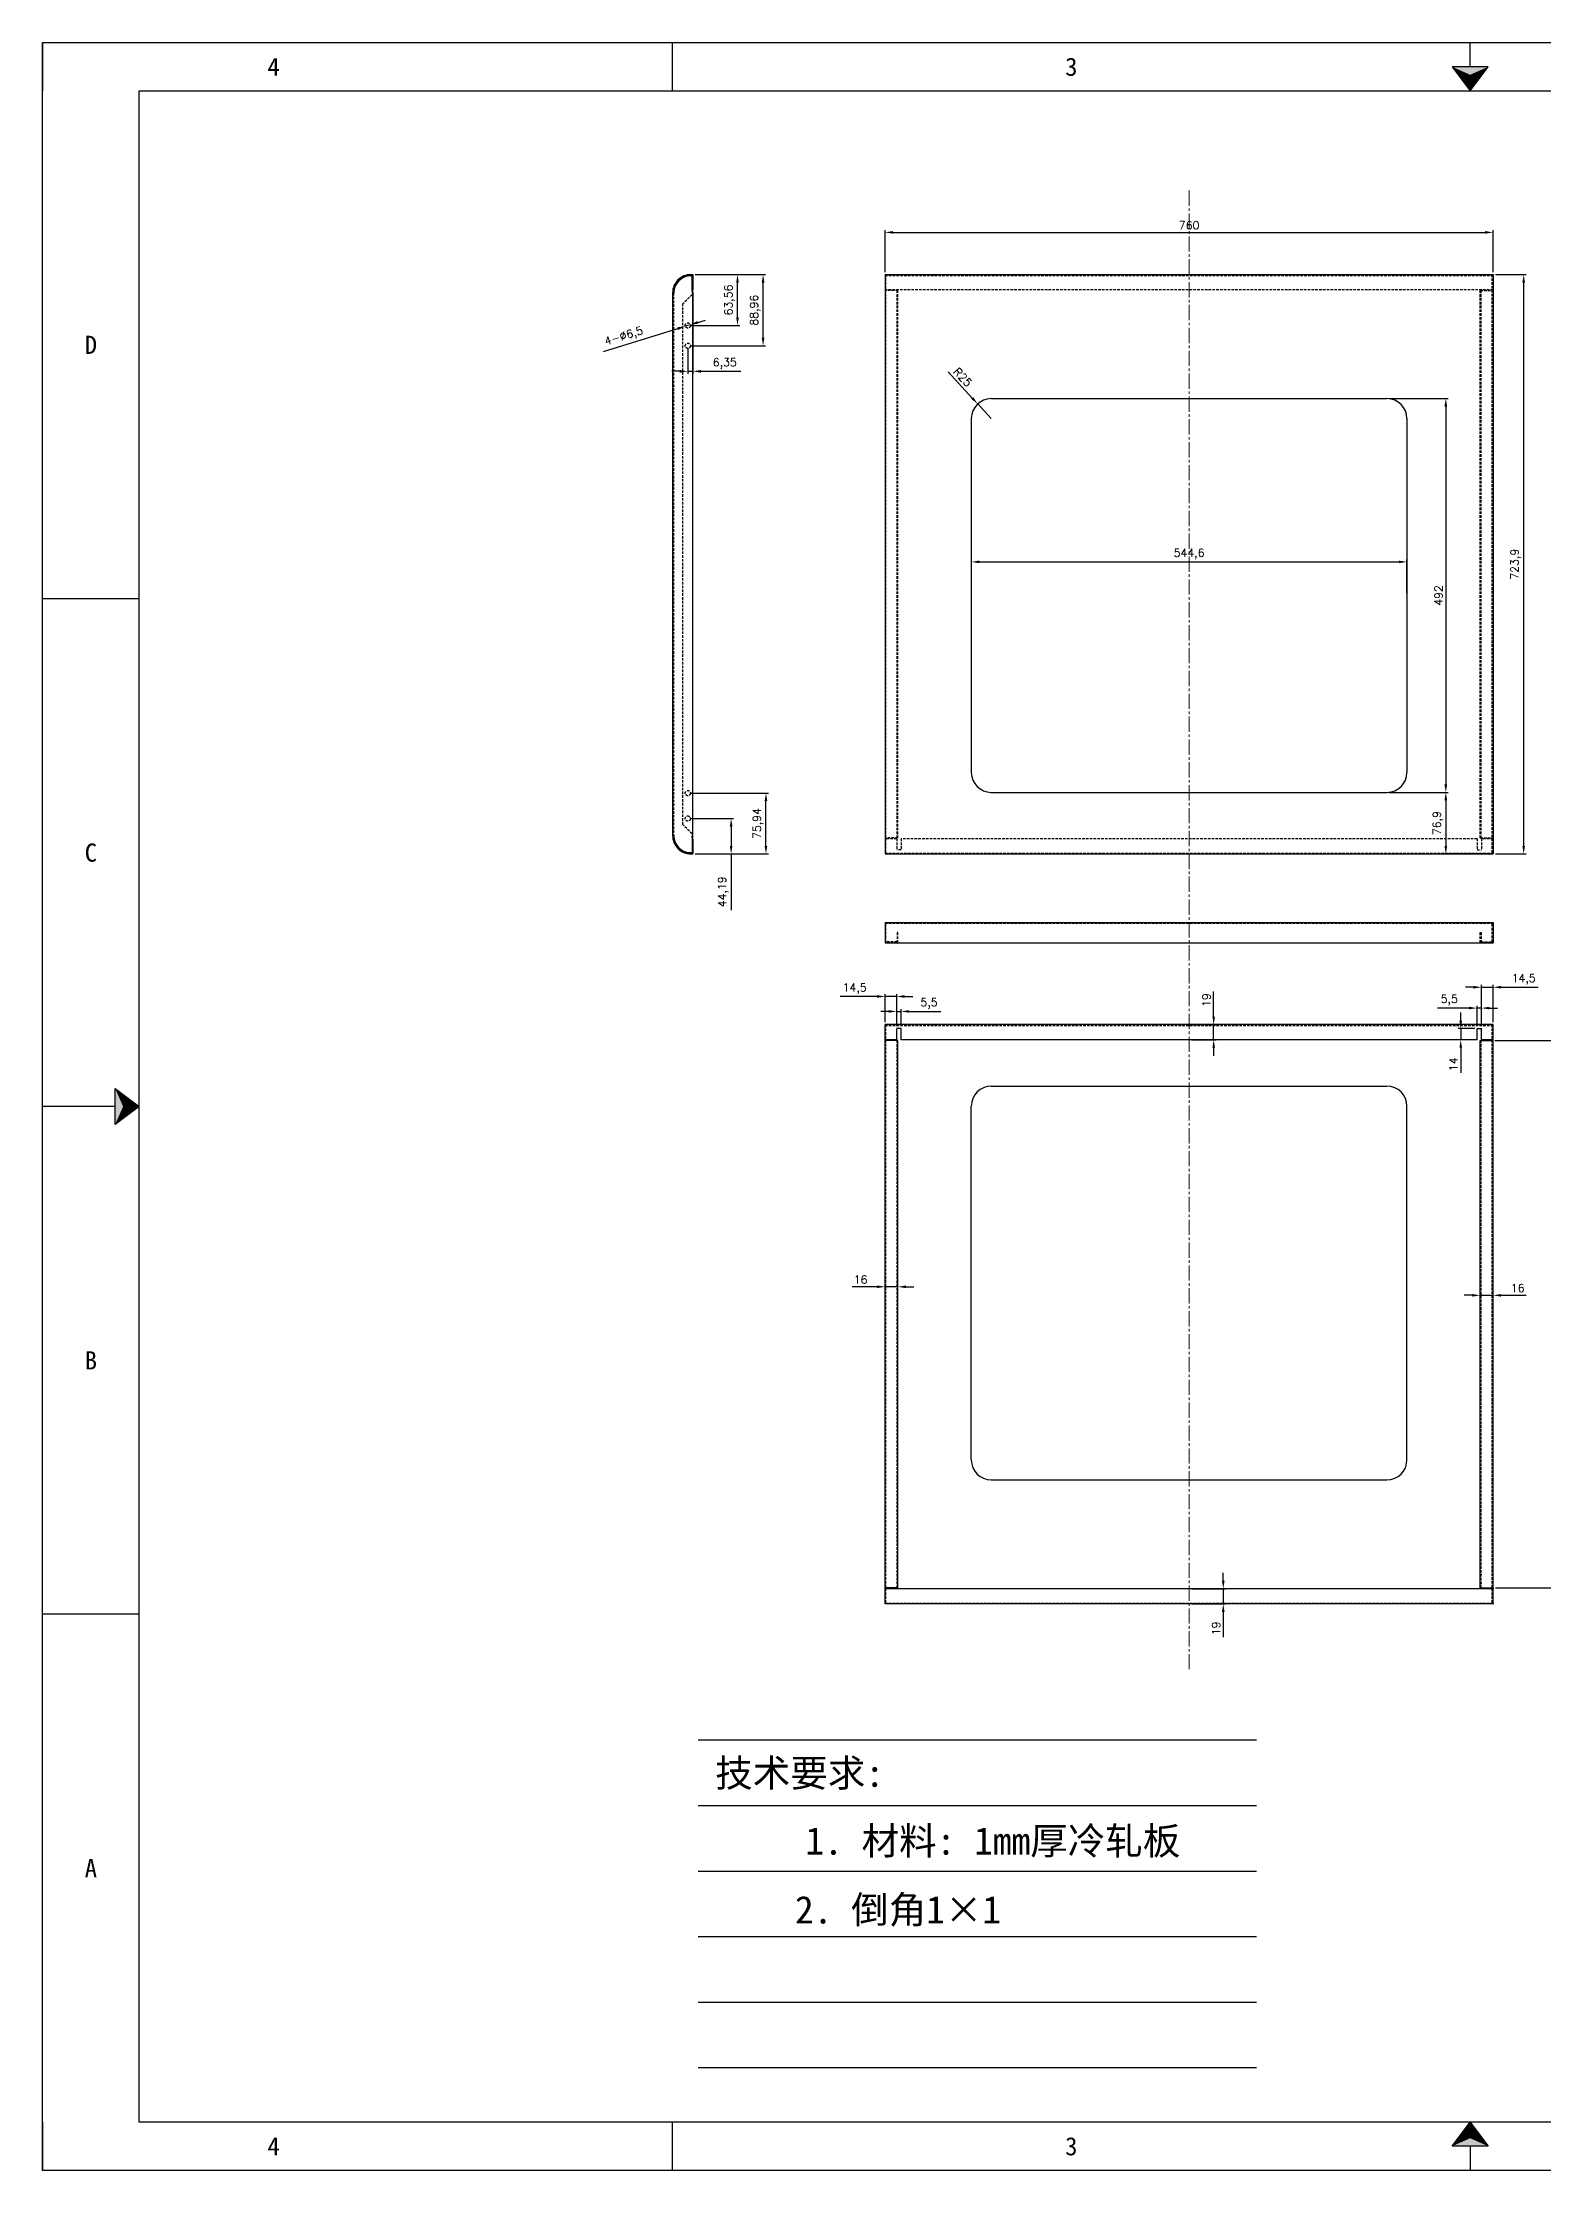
# Model space of a CAD drawing. Header units: millimetres. Extents: x 25928 to 50356, y -44172 to 20163.
# Drawn here: x 31999 to 33876, y -8789 to -6130 of the extents above; entities that cross this region are included whole.
import ezdxf
from ezdxf.enums import TextEntityAlignment as Align

# ---------------------------------------------------------------- set-up
doc = ezdxf.new("R2010")
doc.units = ezdxf.units.MM
for name, pattern in [('CENTER2', [28.575, 19.05, -3.175, 3.175, -3.175]), ('DOT', [0.25, 0, -0.25]), ('HIDDEN2', [4.7625, 3.175, -1.5875])]:
    doc.linetypes.add(name, pattern=pattern)
doc.layers.add('cen', color=1, linetype='CENTER2', lineweight=9)
doc.layers.add('dim', color=2, linetype='Continuous', lineweight=9)
doc.layers.add('hidden', color=3, linetype='HIDDEN2')
doc.layers.add('print', color=30, linetype='Continuous')
doc.styles.add('Dartop', font='')
doc.styles.add('HZ', font='')
doc.styles.get("Standard").update_dxf_attribs({"font": 'txt', "bigfont": 'gbcbig.shx'})
doc.styles.get('Dartop').set_extended_font_data('FangSong_GB2312')
doc.styles.get('HZ').set_extended_font_data('SimSun')
doc.dimstyles.new('2-small', dxfattribs={"dimtxt": 10, "dimasz": 10, "dimexe": 3, "dimexo": 3, "dimgap": 4, "dimtad": 1, "dimtxsty": 'Standard', "dimcen": 5, "dimadec": 0, "dimazin": 0, "dimtfac": 1, "dimtmove": 0, "dimatfit": 3, "dimfxl": 0, "dimarcsym": 0})

# ---------------------------------------------------------------- blocks, each defined once
blk = doc.blocks.new('*U401')
at = {"color": 254, "linetype": 'Continuous', "extrusion": (0, 0, -1)}
for points in [[(-17, 0.333), (-16.812, 0.25), (-17, 0.5)], [(-17, 0.333), (-17, 0.5), (-17.188, 0.25)], [(-17, 0.333), (-17.188, 0.25), (-16.812, 0.25)]]:
    blk.add_solid(points, dxfattribs=at)
blk = doc.blocks.new('*U402')
at = {"color": 254, "linetype": 'Continuous'}
for points in [[(17, 21.667), (17.188, 21.75), (16.812, 21.75)], [(17, 21.667), (16.812, 21.75), (17, 21.5)], [(17, 21.667), (17, 21.5), (17.188, 21.75)]]:
    blk.add_solid(points, dxfattribs=at)
blk = doc.blocks.new('*U399')
at = {"color": 254, "linetype": 'Continuous', "extrusion": (0, 0, -1)}
for points in [[(-0.833, 11), (-0.75, 10.812), (-0.75, 11.188)], [(-0.833, 11), (-0.75, 11.188), (-1, 11)], [(-0.833, 11), (-1, 11), (-0.75, 10.812)]]:
    blk.add_solid(points, dxfattribs=at)
blk = doc.blocks.new('*D436')
at = {"layer": 'Defpoints', "color": 0}
for p in [(33812.6, -6366.8), (33052.6, -6419.5, 72.7), (33812.6, -6419.5, 68.2)]:
    blk.add_point(p, dxfattribs=at)
at = {"layer": 'dim', "color": 0, "lineweight": -2}
for p, q in [((33052.6, -6416.5), (33052.6, -6363.8)), ((33062.6, -6366.8), (33802.6, -6366.8)), ((33812.6, -6416.5), (33812.6, -6363.8))]:
    blk.add_line(p, q, dxfattribs=at)
at = {"layer": 'dim', "color": 0}
for points in [[(33062.6, -6365.1), (33062.6, -6368.4), (33052.6, -6366.8)], [(33802.6, -6365.1), (33802.6, -6368.4), (33812.6, -6366.8)]]:
    blk.add_solid(points, dxfattribs=at)
at = {"layer": 'dim', "color": 0, "insert": (33432.6, -6357.8), "char_height": 10, "attachment_point": 5}
blk.add_mtext('760', dxfattribs=at)
blk = doc.blocks.new('*D437')
at = {"layer": 'Defpoints', "color": 0}
for p in [(33812.6, -6419.5, 68.2), (33812.6, -7143.4, 13.9), (33850.8, -7143.4)]:
    blk.add_point(p, dxfattribs=at)
at = {"layer": 'dim', "color": 0, "lineweight": -2}
for p, q in [((33815.6, -6419.5), (33853.8, -6419.5)), ((33850.8, -6429.5), (33850.8, -7133.4)), ((33815.6, -7143.4), (33853.8, -7143.4))]:
    blk.add_line(p, q, dxfattribs=at)
at = {"layer": 'dim', "color": 0}
for points in [[(33849.2, -6429.5), (33852.5, -6429.5), (33850.8, -6419.5)], [(33849.2, -7133.4), (33852.5, -7133.4), (33850.8, -7143.4)]]:
    blk.add_solid(points, dxfattribs=at)
at = {"layer": 'dim', "color": 0, "insert": (33841, -6781.5), "char_height": 10, "attachment_point": 5, "rotation": 90}
blk.add_mtext('723,9', dxfattribs=at)
blk = doc.blocks.new('*D440')
at = {"layer": 'Defpoints', "color": 0}
for p in [(32812.4, -6419.5, 78.2), (32868.1, -6419.5), (32806, -6483.1, 78.2)]:
    blk.add_point(p, dxfattribs=at)
at = {"layer": 'dim', "color": 0, "lineweight": -2}
for p, q in [((32815.4, -6419.5), (32871.1, -6419.5)), ((32868.1, -6473.1), (32868.1, -6429.5)), ((32809, -6483.1), (32871.1, -6483.1))]:
    blk.add_line(p, q, dxfattribs=at)
at = {"layer": 'dim', "color": 0}
for points in [[(32866.5, -6429.5), (32869.8, -6429.5), (32868.1, -6419.5)], [(32866.5, -6473.1), (32869.8, -6473.1), (32868.1, -6483.1)]]:
    blk.add_solid(points, dxfattribs=at)
at = {"layer": 'dim', "color": 0, "insert": (32858.3, -6451.3), "char_height": 10, "attachment_point": 5, "rotation": 90}
blk.add_mtext('63,56', dxfattribs=at)
blk = doc.blocks.new('*D441')
at = {"layer": 'Defpoints', "color": 0}
for p in [(32812.4, -6419.5, 78.2), (32900.1, -6419.5), (32806, -6508.5, 78.2)]:
    blk.add_point(p, dxfattribs=at)
at = {"layer": 'dim', "color": 0, "lineweight": -2}
for p, q in [((32815.4, -6419.5), (32903.1, -6419.5)), ((32900.1, -6498.5), (32900.1, -6429.5)), ((32809, -6508.5), (32903.1, -6508.5))]:
    blk.add_line(p, q, dxfattribs=at)
at = {"layer": 'dim', "color": 0}
for points in [[(32898.4, -6429.5), (32901.8, -6429.5), (32900.1, -6419.5)], [(32898.4, -6498.5), (32901.8, -6498.5), (32900.1, -6508.5)]]:
    blk.add_solid(points, dxfattribs=at)
at = {"layer": 'dim', "color": 0, "insert": (32890.3, -6464), "char_height": 10, "attachment_point": 5, "rotation": 90}
blk.add_mtext('88,96', dxfattribs=at)
blk = doc.blocks.new('*D442')
at = {"layer": 'Defpoints', "color": 0}
for p in [(32806, -7099.2, 78.2), (32860.2, -7099.2), (32812.4, -7143.4, 78.2)]:
    blk.add_point(p, dxfattribs=at)
at = {"layer": 'dim', "color": 0, "lineweight": -2}
for p, q in [((32809, -7099.2), (32863.2, -7099.2)), ((32860.2, -7109.2), (32860.2, -7133.4)), ((32815.4, -7143.4), (32863.2, -7143.4)), ((32860.2, -7143.4), (32860.2, -7213.9))]:
    blk.add_line(p, q, dxfattribs=at)
at = {"layer": 'dim', "color": 0}
for points in [[(32858.5, -7109.2), (32861.8, -7109.2), (32860.2, -7099.2)], [(32858.5, -7133.4), (32861.8, -7133.4), (32860.2, -7143.4)]]:
    blk.add_solid(points, dxfattribs=at)
at = {"layer": 'dim', "color": 0, "insert": (32850.3, -7190.8), "char_height": 10, "attachment_point": 5, "rotation": 90}
blk.add_mtext('44,19', dxfattribs=at)
blk = doc.blocks.new('*D443')
at = {"layer": 'Defpoints', "color": 0}
for p in [(32806, -7067.5, 78.2), (32903.7, -7067.5), (32812.4, -7143.4, 78.2)]:
    blk.add_point(p, dxfattribs=at)
at = {"layer": 'dim', "color": 0, "lineweight": -2}
for p, q in [((32809, -7067.5), (32906.7, -7067.5)), ((32903.7, -7133.4), (32903.7, -7077.5)), ((32815.4, -7143.4), (32906.7, -7143.4))]:
    blk.add_line(p, q, dxfattribs=at)
at = {"layer": 'dim', "color": 0}
for points in [[(32902, -7077.5), (32905.4, -7077.5), (32903.7, -7067.5)], [(32902, -7133.4), (32905.4, -7133.4), (32903.7, -7143.4)]]:
    blk.add_solid(points, dxfattribs=at)
at = {"layer": 'dim', "color": 0, "insert": (32893.9, -7105.5), "char_height": 10, "attachment_point": 5, "rotation": 90}
blk.add_mtext('75,94', dxfattribs=at)
blk = doc.blocks.new('*D444')
at = {"layer": 'Defpoints', "color": 0}
for p in [(32802.9, -6484.1, 78.2), (32809.2, -6482.1, 78.2)]:
    blk.add_point(p, dxfattribs=at)
at = {"layer": 'dim', "color": 0, "lineweight": -2}
for p, q in [((32700.7, -6515.5), (32793.4, -6487)), ((32809.2, -6482.1), (32802.9, -6484.1)), ((32818.7, -6479.2), (32828.3, -6476.3))]:
    blk.add_line(p, q, dxfattribs=at)
at = {"layer": 'dim', "color": 0}
for points in [[(32792.9, -6485.4), (32793.9, -6488.6), (32802.9, -6484.1)], [(32818.2, -6477.6), (32819.2, -6480.8), (32809.2, -6482.1)]]:
    blk.add_solid(points, dxfattribs=at)
at = {"layer": 'dim', "color": 0, "insert": (32726.3, -6497.3), "char_height": 10, "attachment_point": 5, "rotation": 17.0711}
blk.add_mtext('4-∅6,5', dxfattribs=at)
blk = doc.blocks.new('*D445')
at = {"layer": 'Defpoints', "color": 0}
for p in [(32812.4, -6438.5, 78.2), (32806, -6508.5, 78.2), (32812.4, -6540.4)]:
    blk.add_point(p, dxfattribs=at)
at = {"layer": 'dim', "color": 0, "lineweight": -2}
for p, q in [((32812.4, -6441.5), (32812.4, -6543.4)), ((32806, -6511.5), (32806, -6543.4)), ((32796, -6540.4), (32786, -6540.4)), ((32806, -6540.4), (32812.4, -6540.4)), ((32822.4, -6540.4), (32872.1, -6540.4))]:
    blk.add_line(p, q, dxfattribs=at)
at = {"layer": 'dim', "color": 0}
for points in [[(32796, -6538.7), (32796, -6542.1), (32806, -6540.4)], [(32822.4, -6538.7), (32822.4, -6542.1), (32812.4, -6540.4)]]:
    blk.add_solid(points, dxfattribs=at)
at = {"layer": 'dim', "color": 0, "insert": (32852.2, -6530.6), "char_height": 10, "attachment_point": 5}
blk.add_mtext('6,35', dxfattribs=at)
blk = doc.blocks.new('*D448')
at = {"layer": 'Defpoints', "color": 0}
for p in [(33811.6, -7376.7, 44.4), (33812.4, -8060.6, 44.4), (33912, -8060.6)]:
    blk.add_point(p, dxfattribs=at)
at = {"layer": 'dim', "color": 0, "lineweight": -2}
for p, q in [((33814.6, -7376.7), (33915, -7376.7)), ((33912, -7386.7), (33912, -8050.6)), ((33815.4, -8060.6), (33915, -8060.6))]:
    blk.add_line(p, q, dxfattribs=at)
at = {"layer": 'dim', "color": 0}
for points in [[(33910.4, -7386.7), (33913.7, -7386.7), (33912, -7376.7)], [(33910.4, -8050.6), (33913.7, -8050.6), (33912, -8060.6)]]:
    blk.add_solid(points, dxfattribs=at)
at = {"layer": 'dim', "color": 0, "insert": (33902.2, -7718.7), "char_height": 10, "attachment_point": 5, "rotation": 90}
blk.add_mtext('683,9', dxfattribs=at)
blk = doc.blocks.new('*D449')
at = {"layer": 'Defpoints', "color": 0}
for p in [(33433, -8061.6, 23.4), (33433, -8080.6, 28.9), (33475.3, -8080.6)]:
    blk.add_point(p, dxfattribs=at)
at = {"layer": 'dim', "color": 0, "lineweight": -2}
for p, q in [((33475.3, -8051.6), (33475.3, -8041.6)), ((33436, -8061.6), (33478.3, -8061.6)), ((33436, -8080.6), (33478.3, -8080.6)), ((33475.3, -8061.6), (33475.3, -8080.6)), ((33475.3, -8090.6), (33475.3, -8122))]:
    blk.add_line(p, q, dxfattribs=at)
at = {"layer": 'dim', "color": 0}
for points in [[(33473.7, -8051.6), (33477, -8051.6), (33475.3, -8061.6)], [(33473.7, -8090.6), (33477, -8090.6), (33475.3, -8080.6)]]:
    blk.add_solid(points, dxfattribs=at)
at = {"layer": 'dim', "color": 0, "insert": (33466.3, -8111.3), "char_height": 10, "attachment_point": 5, "rotation": 90}
blk.add_mtext('19', dxfattribs=at)
blk = doc.blocks.new('*D450')
at = {"layer": 'Defpoints', "color": 0}
for p in [(33432.6, -7356.7, 23.2), (33463.3, -7356.7), (33432.6, -7375.7, 23.3)]:
    blk.add_point(p, dxfattribs=at)
at = {"layer": 'dim', "color": 0, "lineweight": -2}
for p, q in [((33463.3, -7346.7), (33463.3, -7315.4)), ((33435.6, -7356.7), (33466.3, -7356.7)), ((33463.3, -7375.7), (33463.3, -7356.7)), ((33435.6, -7375.7), (33466.3, -7375.7)), ((33463.3, -7385.7), (33463.3, -7395.7))]:
    blk.add_line(p, q, dxfattribs=at)
at = {"layer": 'dim', "color": 0}
for points in [[(33461.7, -7346.7), (33465, -7346.7), (33463.3, -7356.7)], [(33461.7, -7385.7), (33465, -7385.7), (33463.3, -7375.7)]]:
    blk.add_solid(points, dxfattribs=at)
at = {"layer": 'dim', "color": 0, "insert": (33454.3, -7326.1), "char_height": 10, "attachment_point": 5, "rotation": 90}
blk.add_mtext('19', dxfattribs=at)
blk = doc.blocks.new('*D451')
at = {"layer": 'Defpoints', "color": 0}
for p in [(33812.6, -7695), (33796.6, -7718.7, 44.4), (33812.6, -7718.7, 45.6)]:
    blk.add_point(p, dxfattribs=at)
at = {"layer": 'dim', "color": 0, "lineweight": -2}
for p, q in [((33786.6, -7695), (33776.6, -7695)), ((33796.6, -7715.7), (33796.6, -7692)), ((33796.6, -7695), (33812.6, -7695)), ((33812.6, -7715.7), (33812.6, -7692)), ((33822.6, -7695), (33854, -7695))]:
    blk.add_line(p, q, dxfattribs=at)
at = {"layer": 'dim', "color": 0}
for points in [[(33786.6, -7693.4), (33786.6, -7696.7), (33796.6, -7695)], [(33822.6, -7693.4), (33822.6, -7696.7), (33812.6, -7695)]]:
    blk.add_solid(points, dxfattribs=at)
at = {"layer": 'dim', "color": 0, "insert": (33843.3, -7686), "char_height": 10, "attachment_point": 5}
blk.add_mtext('16', dxfattribs=at)
blk = doc.blocks.new('*D452')
at = {"layer": 'Defpoints', "color": 0}
for p in [(33052.6, -7684.4), (33052.6, -7718.7, 40), (33068.6, -7718.7, 44.4)]:
    blk.add_point(p, dxfattribs=at)
at = {"layer": 'dim', "color": 0, "lineweight": -2}
for p, q in [((33042.6, -7684.4), (33011.3, -7684.4)), ((33052.6, -7715.7), (33052.6, -7681.4)), ((33068.6, -7684.4), (33052.6, -7684.4)), ((33068.6, -7715.7), (33068.6, -7681.4)), ((33078.6, -7684.4), (33088.6, -7684.4))]:
    blk.add_line(p, q, dxfattribs=at)
at = {"layer": 'dim', "color": 0}
for points in [[(33042.6, -7682.7), (33042.6, -7686), (33052.6, -7684.4)], [(33078.6, -7682.7), (33078.6, -7686), (33068.6, -7684.4)]]:
    blk.add_solid(points, dxfattribs=at)
at = {"layer": 'dim', "color": 0, "insert": (33022, -7675.4), "char_height": 10, "attachment_point": 5}
blk.add_mtext('16', dxfattribs=at)
blk = doc.blocks.new('*D453')
at = {"layer": 'Defpoints', "color": 0}
for p in [(33160.3, -6778.5), (33704.9, -6778.5), (33704.9, -6820.5, 42.5)]:
    blk.add_point(p, dxfattribs=at)
at = {"layer": 'dim', "color": 0, "lineweight": -2}
for p, q in [((33170.3, -6778.5), (33694.9, -6778.5)), ((33704.9, -6817.5), (33704.9, -6775.5))]:
    blk.add_line(p, q, dxfattribs=at)
at = {"layer": 'dim', "color": 0}
for points in [[(33170.3, -6776.9), (33170.3, -6780.2), (33160.3, -6778.5)], [(33694.9, -6776.9), (33694.9, -6780.2), (33704.9, -6778.5)]]:
    blk.add_solid(points, dxfattribs=at)
at = {"layer": 'dim', "color": 0, "insert": (33432.6, -6768.7), "char_height": 10, "attachment_point": 5}
blk.add_mtext('544,6', dxfattribs=at)
blk = doc.blocks.new('*D454')
at = {"layer": 'Defpoints', "color": 0}
for p in [(33679.9, -6574.5, 60.9), (33679.9, -7066.5, 24.1), (33753.5, -7066.5)]:
    blk.add_point(p, dxfattribs=at)
at = {"layer": 'dim', "color": 0, "lineweight": -2}
for p, q in [((33682.9, -6574.5), (33756.5, -6574.5)), ((33753.5, -6584.5), (33753.5, -7056.5)), ((33682.9, -7066.5), (33756.5, -7066.5))]:
    blk.add_line(p, q, dxfattribs=at)
at = {"layer": 'dim', "color": 0}
for points in [[(33751.8, -6584.5), (33755.2, -6584.5), (33753.5, -6574.5)], [(33751.8, -7056.5), (33755.2, -7056.5), (33753.5, -7066.5)]]:
    blk.add_solid(points, dxfattribs=at)
at = {"layer": 'dim', "color": 0, "insert": (33744.5, -6820.5), "char_height": 10, "attachment_point": 5, "rotation": 90}
blk.add_mtext('492', dxfattribs=at)
blk = doc.blocks.new('*D455')
at = {"layer": 'Defpoints', "color": 0}
for p in [(33679.9, -7066.5, 24.1), (33753.5, -7143.4), (33812.6, -7143.4, 22.9)]:
    blk.add_point(p, dxfattribs=at)
at = {"layer": 'dim', "color": 0, "lineweight": -2}
for p, q in [((33682.9, -7066.5), (33756.5, -7066.5)), ((33753.5, -7076.5), (33753.5, -7133.4)), ((33809.6, -7143.4), (33750.5, -7143.4))]:
    blk.add_line(p, q, dxfattribs=at)
at = {"layer": 'dim', "color": 0}
for points in [[(33751.8, -7076.5), (33755.2, -7076.5), (33753.5, -7066.5)], [(33751.8, -7133.4), (33755.2, -7133.4), (33753.5, -7143.4)]]:
    blk.add_solid(points, dxfattribs=at)
at = {"layer": 'dim', "color": 0, "insert": (33743.7, -7105), "char_height": 10, "attachment_point": 5, "rotation": 90}
blk.add_mtext('76,9', dxfattribs=at)
blk = doc.blocks.new('*D456')
at = {"layer": 'Defpoints', "color": 0}
for p in [(33812.6, -7310.1), (33798.1, -7361.7, 6.9), (33812.6, -7356.7, 40)]:
    blk.add_point(p, dxfattribs=at)
at = {"layer": 'dim', "color": 0, "lineweight": -2}
for p, q in [((33788.1, -7310.1), (33778.1, -7310.1)), ((33798.1, -7358.7), (33798.1, -7307.1)), ((33798.1, -7310.1), (33812.6, -7310.1)), ((33812.6, -7353.7), (33812.6, -7307.1)), ((33822.6, -7310.1), (33869, -7310.1))]:
    blk.add_line(p, q, dxfattribs=at)
at = {"layer": 'dim', "color": 0}
for points in [[(33788.1, -7308.4), (33788.1, -7311.7), (33798.1, -7310.1)], [(33822.6, -7308.4), (33822.6, -7311.7), (33812.6, -7310.1)]]:
    blk.add_solid(points, dxfattribs=at)
at = {"layer": 'dim', "color": 0, "insert": (33850.8, -7300.2), "char_height": 10, "attachment_point": 5}
blk.add_mtext('14,5', dxfattribs=at)
blk = doc.blocks.new('*D457')
at = {"layer": 'Defpoints', "color": 0}
for p in [(33792.6, -7336.1), (33792.6, -7361.7, 7.1), (33798.1, -7361.7, 6.9)]:
    blk.add_point(p, dxfattribs=at)
at = {"layer": 'dim', "color": 0, "lineweight": -2}
for p, q in [((33782.6, -7336.1), (33743, -7336.1)), ((33792.6, -7358.7), (33792.6, -7333.1)), ((33798.1, -7336.1), (33792.6, -7336.1)), ((33798.1, -7358.7), (33798.1, -7333.1)), ((33808.1, -7336.1), (33818.1, -7336.1))]:
    blk.add_line(p, q, dxfattribs=at)
at = {"layer": 'dim', "color": 0}
for points in [[(33782.6, -7334.4), (33782.6, -7337.7), (33792.6, -7336.1)], [(33808.1, -7334.4), (33808.1, -7337.7), (33798.1, -7336.1)]]:
    blk.add_solid(points, dxfattribs=at)
at = {"layer": 'dim', "color": 0, "insert": (33757.8, -7326.2), "char_height": 10, "attachment_point": 5}
blk.add_mtext('5,5', dxfattribs=at)
blk = doc.blocks.new('*D458')
at = {"layer": 'Defpoints', "color": 0}
for p in [(33792.6, -7361.7, 1.5), (33772.1, -7375.7), (33792.6, -7375.7, 39.7)]:
    blk.add_point(p, dxfattribs=at)
at = {"layer": 'dim', "color": 0, "lineweight": -2}
for p, q in [((33789.6, -7361.7), (33769.1, -7361.7)), ((33772.1, -7351.7), (33772.1, -7341.7)), ((33772.1, -7361.7), (33772.1, -7375.7)), ((33789.6, -7375.7), (33769.1, -7375.7)), ((33772.1, -7385.7), (33772.1, -7417.1))]:
    blk.add_line(p, q, dxfattribs=at)
at = {"layer": 'dim', "color": 0}
for points in [[(33770.5, -7351.7), (33773.8, -7351.7), (33772.1, -7361.7)], [(33770.5, -7385.7), (33773.8, -7385.7), (33772.1, -7375.7)]]:
    blk.add_solid(points, dxfattribs=at)
at = {"layer": 'dim', "color": 0, "insert": (33763.1, -7406.4), "char_height": 10, "attachment_point": 5, "rotation": 90}
blk.add_mtext('14', dxfattribs=at)
blk = doc.blocks.new('*D459')
at = {"layer": 'Defpoints', "color": 0}
for p in [(33052.6, -7321.6), (33052.6, -7356.7, 6.4), (33067.1, -7361.7, 1.3)]:
    blk.add_point(p, dxfattribs=at)
at = {"layer": 'dim', "color": 0, "lineweight": -2}
for p, q in [((33042.6, -7321.6), (32996.3, -7321.6)), ((33052.6, -7353.7), (33052.6, -7318.6)), ((33067.1, -7321.6), (33052.6, -7321.6)), ((33067.1, -7358.7), (33067.1, -7318.6)), ((33077.1, -7321.6), (33087.1, -7321.6))]:
    blk.add_line(p, q, dxfattribs=at)
at = {"layer": 'dim', "color": 0}
for points in [[(33042.6, -7319.9), (33042.6, -7323.3), (33052.6, -7321.6)], [(33077.1, -7319.9), (33077.1, -7323.3), (33067.1, -7321.6)]]:
    blk.add_solid(points, dxfattribs=at)
at = {"layer": 'dim', "color": 0, "insert": (33014.5, -7311.8), "char_height": 10, "attachment_point": 5}
blk.add_mtext('14,5', dxfattribs=at)
blk = doc.blocks.new('*D460')
at = {"layer": 'Defpoints', "color": 0}
for p in [(33067.1, -7361.7, 6.9), (33072.6, -7340.3), (33072.6, -7361.7, 7.1)]:
    blk.add_point(p, dxfattribs=at)
at = {"layer": 'dim', "color": 0, "lineweight": -2}
for p, q in [((33067.1, -7358.7), (33067.1, -7337.3)), ((33072.6, -7358.7), (33072.6, -7337.3)), ((33057.1, -7340.3), (33047.1, -7340.3)), ((33067.1, -7340.3), (33072.6, -7340.3)), ((33082.6, -7340.3), (33122.3, -7340.3))]:
    blk.add_line(p, q, dxfattribs=at)
at = {"layer": 'dim', "color": 0}
for points in [[(33057.1, -7338.6), (33057.1, -7341.9), (33067.1, -7340.3)], [(33082.6, -7338.6), (33082.6, -7341.9), (33072.6, -7340.3)]]:
    blk.add_solid(points, dxfattribs=at)
at = {"layer": 'dim', "color": 0, "insert": (33107.5, -7330.4), "char_height": 10, "attachment_point": 5}
blk.add_mtext('5,5', dxfattribs=at)
blk = doc.blocks.new('*D546')
at = {"layer": 'Defpoints', "color": 0}
for p in [(33168.4, -6581.1, 1.4), (33185.3, -6599.5)]:
    blk.add_point(p, dxfattribs=at)
at = {"layer": 'dim', "color": 0, "lineweight": -2}
for p, q in [((33131.3, -6540.9), (33161.6, -6573.8)), ((33185.3, -6599.5), (33168.4, -6581.1))]:
    blk.add_line(p, q, dxfattribs=at)
at = {"layer": 'dim', "color": 0}
blk.add_solid([(33162.8, -6572.6), (33160.4, -6574.9), (33168.4, -6581.1)], dxfattribs=at)
at = {"layer": 'dim', "color": 0, "insert": (33149.7, -6547.6), "char_height": 10, "attachment_point": 5, "rotation": 312.7035}
blk.add_mtext('R25', dxfattribs=at)

msp = doc.modelspace()

# ---------------------------------------------------------------- linework, layer by layer
at = {"color": 0, "linetype": 'DOT'}
for p, q in [((31999.432, -6129.568), (35778.19, -6129.568)), ((31999.432, -8728.147), (31999.432, -6190)), ((35778.19, -8788.58), (31999.432, -8788.58))]:
    msp.add_line(p, q, dxfattribs=at)
at = {"color": 0}
for p, q in [((31999.432, -6129.568), (31999.432, -6190)), ((32786.802, -6190), (32786.802, -6129.568)), ((33783.932, -6159.784), (33783.932, -6129.568)), ((32120.296, -8728.147), (32120.296, -6190)), ((32120.296, -6190), (35717.758, -6190)), ((32120.296, -6824.537), (31999.432, -6824.537)), ((32090.08, -7459.074), (31999.432, -7459.074)), ((32120.296, -8093.611), (31999.432, -8093.611)), ((31999.432, -8728.147), (31999.432, -8788.58)), ((35717.758, -8728.147), (32120.296, -8728.147)), ((32786.802, -8788.58), (32786.802, -8728.147)), ((33783.932, -8758.364), (33783.932, -8788.58))]:
    msp.add_line(p, q, dxfattribs=at)
for p, q in [((32809.857, -6419.536, 78.203), (32812.397, -6419.536, 78.203)), ((32809.857, -6419.536, 78.203), (32812.397, -6419.536, 78.203)), ((32809.857, -6420.536, 78.203), (32811.397, -6420.536, 78.203)), ((32809.857, -6420.536, 78.203), (32811.397, -6420.536, 78.203)), ((32809.857, -6421.096, 78.203), (32811.397, -6421.096, 78.203)), ((32811.397, -6420.536, 78.203), (32811.397, -6438.536, 78.203)), ((32811.397, -6420.536, 78.203), (32811.397, -6438.536, 78.203)), ((32811.397, -6439.536, 78.203), (32811.397, -6421.096, 78.203)), ((32812.397, -6419.536, 78.203), (32812.397, -6438.536, 78.203)), ((32812.397, -6419.536, 78.203), (32812.397, -6438.536, 78.203)), ((33052.637, -6419.536, 72.715), (33052.637, -7120.576, 22.86)), ((33052.637, -6419.536, 68.157), (33812.637, -6419.536, 68.157)), ((33052.637, -6419.536, 72.715), (33052.637, -7120.576, 22.86)), ((33052.637, -6419.536, 68.157), (33812.637, -6419.536, 68.157)), ((33812.637, -6419.536, 72.562), (33812.637, -7143.436, 18.316)), ((33812.637, -6419.536, 68.157), (33812.637, -7143.436, 13.91)), ((32786.997, -6442.396, 78.203), (32786.997, -7120.576, 78.203)), ((32786.997, -6442.396, 78.203), (32786.997, -7120.576, 78.203)), ((32788.497, -6442.396, 78.203), (32787.997, -6442.396, 78.203)), ((32811.397, -6438.536, 78.203), (32812.397, -6438.536, 78.203)), ((32811.397, -6438.536, 78.203), (32812.397, -6438.536, 78.203)), ((32811.397, -6439.536, 78.203), (32812.397, -6439.536, 78.203)), ((32812.397, -7123.436, 78.203), (32812.397, -6439.536, 78.203)), ((33052.637, -6555.986, 45.508), (33052.637, -7143.436, 45.508)), ((33052.637, -6555.986, 45.508), (33052.637, -7143.436, 45.508)), ((33185.337, -6574.536, 60.947), (33679.937, -6574.536, 60.947)), ((33160.337, -6599.466, 59.079), (33160.337, -7041.606, 25.947)), ((33704.937, -6599.466, 59.079), (33704.937, -7041.606, 25.947)), ((33185.337, -7066.536, 24.079), (33679.937, -7066.536, 24.079)), ((32789.497, -7081.536, 42.513), (32787.997, -7081.536, 42.513)), ((32788.497, -7120.576, 78.203), (32787.997, -7120.576, 78.203)), ((32811.397, -7123.436, 78.203), (32812.397, -7123.436, 78.203)), ((32811.397, -7123.436, 78.203), (32811.397, -7141.876, 78.203)), ((32811.397, -7124.436, 78.203), (32811.397, -7142.436, 78.203)), ((32811.397, -7124.436, 78.203), (32812.397, -7124.436, 78.203)), ((32811.397, -7124.436, 78.203), (32811.397, -7142.436, 78.203)), ((32811.397, -7124.436, 78.203), (32812.397, -7124.436, 78.203)), ((32812.397, -7124.436, 78.203), (32812.397, -7143.436, 78.203)), ((32812.397, -7124.436, 78.203), (32812.397, -7143.436, 78.203)), ((32809.857, -7141.876, 78.203), (32811.397, -7141.876, 78.203)), ((32809.857, -7142.436, 78.203), (32811.397, -7142.436, 78.203)), ((32809.857, -7142.436, 78.203), (32811.397, -7142.436, 78.203)), ((32809.857, -7143.436, 78.203), (32812.397, -7143.436, 78.203)), ((32809.857, -7143.436, 78.203), (32812.397, -7143.436, 78.203)), ((33052.637, -7143.436, 22.86), (33812.637, -7143.436, 22.86)), ((33052.637, -7143.436, 22.86), (33812.637, -7143.436, 22.86)), ((33052.637, -7228.987, 22.86), (33812.637, -7228.987, 22.86)), ((33052.637, -7228.987, 45.508), (33052.637, -7254.387, 45.508)), ((33052.637, -7228.987, 22.86), (33812.637, -7228.987, 22.86)), ((33052.637, -7228.987, 45.508), (33052.637, -7254.387, 45.508)), ((33812.637, -7228.987, 1.31), (33812.637, -7254.387, -3.739)), ((33812.637, -7228.987, 1.31), (33812.637, -7254.387, -3.739)), ((33812.637, -7230.487, -3.739), (33812.637, -7254.387, -3.739)), ((33052.637, -7254.387, 22.86), (33812.637, -7254.387, 22.86)), ((33052.637, -7254.387, 22.86), (33812.637, -7254.387, 22.86)), ((33812.637, -7254.387, -3.739), (33796.637, -7254.387, -3.739)), ((33812.637, -7356.743, 51.23), (33052.637, -7356.743, 6.432)), ((33052.637, -8080.643, 45.609), (33052.637, -7356.743, 45.609)), ((33812.637, -7356.743, 45.609), (33052.637, -7356.743, 0.811)), ((33052.637, -8080.643, 39.988), (33052.637, -7356.743, 39.988)), ((33052.637, -8080.643, 39.988), (33052.637, -7356.743, 39.988)), ((33072.637, -7361.743, 7.086), (33067.137, -7361.743, 6.906)), ((33067.137, -7375.743, 45.609), (33067.137, -7361.743, 45.609)), ((33072.637, -7361.743, 1.464), (33067.137, -7361.743, 1.285)), ((33067.137, -7375.743, 39.988), (33067.137, -7361.743, 39.988)), ((33072.637, -7375.743, 45.609), (33072.637, -7361.743, 45.609)), ((33072.637, -7375.743, 39.988), (33072.637, -7361.743, 39.988)), ((33792.637, -7361.743, 7.086), (33798.137, -7361.743, 6.906)), ((33792.637, -7375.743, 45.609), (33792.637, -7361.743, 45.609)), ((33792.637, -7361.743, 1.464), (33798.137, -7361.743, 1.285)), ((33792.637, -7375.743, 39.988), (33792.637, -7361.743, 39.988)), ((33798.137, -7375.743, 45.609), (33798.137, -7361.743, 45.609)), ((33798.137, -7375.743, 39.988), (33798.137, -7361.743, 39.988)), ((33812.637, -8080.643, 45.609), (33812.637, -7356.743, 45.609)), ((33812.637, -8080.643, 39.988), (33812.637, -7356.743, 39.988)), ((33067.137, -7375.743, 12.507), (33052.637, -7375.743, 12.152)), ((33067.137, -7375.743, 6.886), (33052.637, -7375.743, 6.531)), ((33068.637, -7376.743, 44.393), (33053.637, -7376.743, 44.393)), ((33068.637, -8060.643, 44.393), (33068.637, -7376.743, 44.393)), ((33792.637, -7375.743, 45.277), (33072.637, -7375.743, 12.642)), ((33792.637, -7375.743, 39.655), (33072.637, -7375.743, 7.021)), ((33796.637, -8060.643, 44.393), (33796.637, -7376.743, 44.393)), ((33796.637, -7376.743, 44.393), (33811.637, -7376.743, 44.393)), ((33812.637, -7375.743, 45.767), (33798.137, -7375.743, 45.412)), ((33812.637, -7375.743, 40.146), (33798.137, -7375.743, 39.79)), ((33185.337, -7433.643, 24.079), (33679.937, -7433.643, 24.079)), ((33160.337, -7900.713, 59.079), (33160.337, -7458.573, 25.947)), ((33704.937, -7900.713, 59.079), (33704.937, -7458.573, 25.947)), ((33185.337, -7925.643, 60.947), (33679.937, -7925.643, 60.947)), ((33813.437, -8061.643, 45.906), (33052.637, -8061.643, 12.189)), ((33052.637, -8080.643, 45.508), (33052.637, -8061.643, 45.508)), ((33813.437, -8061.643, 40.285), (33052.637, -8061.643, 6.567)), ((33052.637, -8080.643, 39.887), (33052.637, -8061.643, 39.887)), ((33813.437, -8080.643, 51.386), (33052.637, -8080.643, 6.451)), ((33813.437, -8080.643, 45.765), (33052.637, -8080.643, 0.83)), ((33068.637, -8060.643, 44.393), (33053.637, -8060.643, 44.393)), ((33797.437, -8060.643, 44.393), (33812.437, -8060.643, 44.393))]:
    msp.add_line(p, q)
for points in [[(33783.932, -6190), (33806.594, -6159.784), (33761.27, -6159.784), (33783.932, -6190)], [(32120.296, -7459.074), (32090.08, -7481.736), (32090.08, -7436.412), (32120.296, -7459.074)], [(33783.932, -8728.147), (33806.594, -8758.364), (33761.27, -8758.364), (33783.932, -8728.147)]]:
    msp.add_lwpolyline(points, close=True, dxfattribs=at)
for centre, radius, start, end in [((32809.857, -6442.396, 78.203), 22.86, 90, 180.000775), ((32809.857, -6442.396, 78.203), 22.86, 90, 180.000775), ((32809.857, -6442.396, 78.203), 21.86, 90, 180.000775), ((32809.857, -6442.396, 78.203), 21.86, 90, 180.000775), ((32809.797, -6442.396, 78.203), 21.3, 89.838603, 180), ((32809.857, -7120.576, 78.203), 22.86, 179.999221, 270), ((32809.857, -7120.576, 78.203), 22.86, 179.999221, 270), ((32809.857, -7120.576, 78.203), 21.86, 179.999221, 270), ((32809.857, -7120.576, 78.203), 21.86, 179.999221, 270), ((32809.797, -7120.576, 78.203), 21.3, 180, 270.161397)]:
    msp.add_arc(centre, radius, start, end)
at = {"extrusion": (-9.23545e-15, -0.074727, 0.997204)}
msp.add_arc((33185.337, -6576.599, 552.071), 25, 90, 180, dxfattribs=at)
at = {"extrusion": (-1.02365e-14, -0.074727, 0.997204)}
msp.add_arc((33679.937, -6576.599, 552.071), 25, 0, 90, dxfattribs=at)
at = {"extrusion": (-1.04386e-14, -0.074727, 0.997204)}
msp.add_arc((33185.337, -7019.979, 552.071), 25, 180, 270, dxfattribs=at)
at = {"extrusion": (-1.1678e-14, -0.074727, 0.997204)}
msp.add_arc((33679.937, -7019.979, 552.071), 25, 270, 0, dxfattribs=at)
at = {"extrusion": (-1.04386e-14, 0.074727, 0.997204)}
msp.add_arc((-33185.337, 7439.659, -531.481), 25, 270, 360, dxfattribs=at)
at = {"extrusion": (-1.1678e-14, 0.074727, 0.997204)}
msp.add_arc((-33679.937, 7439.659, -531.481), 25, 180, 270, dxfattribs=at)
at = {"extrusion": (-9.23545e-15, 0.074727, 0.997204)}
msp.add_arc((-33185.337, 7883.038, -531.481), 25, 360, 90, dxfattribs=at)
at = {"extrusion": (-1.02365e-14, 0.074727, 0.997204)}
msp.add_arc((-33679.937, 7883.038, -531.481), 25, 90, 180, dxfattribs=at)
at = {"layer": 'cen'}
msp.add_line((33432.637, -6314.623, 68.157), (33432.637, -8162.253, 68.157), dxfattribs=at)
at = {"layer": 'Defpoints'}
for p, q in [((32819.128, -8250.627), (33516.685, -8250.627)), ((32819.128, -8332.527), (33516.685, -8332.527)), ((32819.128, -8332.527), (33516.685, -8332.527)), ((32819.128, -8414.427), (33516.685, -8414.427)), ((32819.128, -8496.327), (33516.685, -8496.327)), ((32819.128, -8578.227), (33516.685, -8578.227)), ((32819.128, -8660.127), (33516.685, -8660.127))]:
    msp.add_line(p, q, dxfattribs=at)
at = {"layer": 'hidden'}
for p, q in [((33052.637, -6420.536, 68.157), (33812.637, -6420.536, 68.157)), ((33053.637, -7141.876, 45.439), (33053.637, -6420.536, 45.439)), ((33811.637, -7141.876, 45.439), (33811.637, -6420.536, 45.439)), ((33812.637, -6421.096, 45.439), (33811.637, -6421.096, 45.439)), ((32787.997, -6442.396, 78.203), (32787.997, -7120.576, 78.203)), ((32811.397, -6444.536, 78.203), (32799.697, -6456.236, 78.203)), ((32799.697, -7106.736, 78.203), (32799.697, -6456.236, 78.203)), ((32811.397, -6439.536, 78.203), (32811.397, -6444.536, 78.203)), ((33812.637, -6438.536, 78.203), (33052.637, -6438.536, 78.203)), ((33068.637, -6439.536, 45.439), (33053.637, -6439.536, 45.439)), ((33067.637, -7123.436, 45.439), (33067.637, -6439.536, 45.439)), ((33067.637, -6444.536, 45.439), (33068.637, -6444.536, 45.439)), ((33067.637, -6456.236, 45.439), (33068.637, -6456.236, 45.439)), ((33068.637, -7123.436, 45.439), (33068.637, -6439.536, 45.439)), ((33796.637, -7123.436, 45.439), (33796.637, -6439.536, 45.439)), ((33796.637, -6439.536, 45.439), (33811.637, -6439.536, 45.439)), ((33797.637, -6444.536, 45.439), (33796.637, -6444.536, 45.439)), ((33797.637, -6456.236, 45.439), (33796.637, -6456.236, 45.439)), ((33797.637, -7123.436, 45.439), (33797.637, -6439.536, 45.439)), ((32789.497, -6559.536, 42.513), (32787.997, -6559.536, 42.513)), ((32811.397, -7118.436, 78.203), (32799.697, -7106.736, 78.203)), ((32811.397, -7123.436, 78.203), (32811.397, -7118.436, 78.203)), ((33067.137, -7124.436, 78.203), (33052.637, -7124.436, 78.203)), ((33068.637, -7123.436, 45.439), (33053.637, -7123.436, 45.439)), ((33067.137, -7124.436, 8.289), (33067.137, -7138.436, 8.289)), ((33067.637, -7106.736, 45.439), (33068.637, -7106.736, 45.439)), ((33067.637, -7118.436, 45.439), (33068.637, -7118.436, 45.439)), ((33792.637, -7124.436, 78.203), (33072.637, -7124.436, 78.203)), ((33072.637, -7124.436, 8.289), (33072.637, -7138.436, 8.289)), ((33792.637, -7124.436, 8.289), (33792.637, -7138.436, 8.289)), ((33797.637, -7106.736, 45.439), (33796.637, -7106.736, 45.439)), ((33797.637, -7118.436, 45.439), (33796.637, -7118.436, 45.439)), ((33796.637, -7123.436, 45.439), (33811.637, -7123.436, 45.439)), ((33812.637, -7124.436, 78.203), (33798.137, -7124.436, 78.203)), ((33798.137, -7124.436, 8.289), (33798.137, -7138.436, 8.289)), ((33052.637, -7142.436, 68.157), (33812.637, -7142.436, 68.157)), ((33072.637, -7138.436, -30.234), (33067.137, -7138.436, -30.414)), ((33792.637, -7138.436, -30.234), (33798.137, -7138.436, -30.414)), ((33812.637, -7141.876, 45.439), (33811.637, -7141.876, 45.439)), ((33052.637, -7229.987, 22.86), (33812.637, -7229.987, 22.86)), ((33812.637, -7229.987, 22.86), (33052.637, -7229.987, 22.86)), ((33053.637, -7253.387, -3.739), (33053.637, -7229.987, -3.739)), ((33811.637, -7253.387, -3.739), (33811.637, -7229.987, -3.739)), ((33067.637, -7253.387, -3.739), (33053.637, -7253.387, -3.739)), ((33068.637, -7241.687, -3.739), (33067.637, -7241.687, -3.739)), ((33067.637, -7241.687, -3.739), (33067.637, -7253.387, -3.739)), ((33067.637, -7253.387, -3.739), (33068.637, -7253.387, -3.739)), ((33068.637, -7254.387, -3.739), (33068.637, -7241.687, -3.739)), ((33796.637, -7254.387, -3.739), (33796.637, -7241.687, -3.739)), ((33796.637, -7241.687, -3.739), (33797.637, -7241.687, -3.739)), ((33797.637, -7253.387, -3.739), (33796.637, -7253.387, -3.739)), ((33797.637, -7241.687, -3.739), (33797.637, -7253.387, -3.739)), ((33797.637, -7253.387, -3.739), (33811.637, -7253.387, -3.739)), ((33052.637, -7357.743, 39.988), (33812.637, -7357.743, 39.988)), ((33053.637, -8079.083, 44.393), (33053.637, -7357.743, 44.393)), ((33811.637, -8079.083, 44.393), (33811.637, -7357.743, 44.393)), ((33067.637, -8060.643, 44.393), (33067.637, -7376.743, 44.393)), ((33797.637, -7381.743, 44.393), (33796.637, -7381.743, 44.393)), ((33797.637, -8060.643, 44.393), (33797.637, -7376.743, 44.393)), ((33067.637, -7393.443, 44.393), (33068.637, -7393.443, 44.393)), ((33797.637, -7393.443, 44.393), (33796.637, -7393.443, 44.393)), ((33067.637, -8043.943, 44.393), (33068.637, -8043.943, 44.393)), ((33067.637, -8055.643, 44.393), (33068.637, -8055.643, 44.393)), ((33798.437, -8043.943, 44.393), (33797.437, -8043.943, 44.393)), ((33798.437, -8055.643, 44.393), (33797.437, -8055.643, 44.393)), ((33052.637, -8079.643, 39.988), (33813.437, -8079.643, 39.988))]:
    msp.add_line(p, q, dxfattribs=at)
for centre in [(32806.047, -6483.096, 78.203), (32806.047, -6508.496, 78.203), (32806.047, -7067.496, 78.203), (32806.047, -7099.246, 78.203)]:
    msp.add_circle(centre, 3.25, dxfattribs=at)
at = {"layer": 'print'}
msp.add_lwpolyline([(31999.432, -6129.568), (35838.622, -6129.568), (35838.622, -8788.58), (31999.432, -8788.58)], close=True, dxfattribs=at)

# ---------------------------------------------------------------- block references
at = {"color": 0, "linetype": 'Continuous', "xscale": 120.8641592944157, "yscale": 120.8641592944157, "zscale": 120.8641592944157}
for name, p in [('*U402', (31729.241, -8788.58)), ('*U399', (31999.432, -8788.58)), ('*U401', (31729.241, -8788.58))]:
    msp.add_blockref(name, p, dxfattribs=at)

# ---------------------------------------------------------------- texts
at = {"color": 0, "style": 'Dartop'}
for s, p in [('4', (32288.238, -6159.784)), ('3', (33285.367, -6159.784)), ('D', (32059.864, -6507.269)), ('C', (32059.864, -7141.805)), ('B', (32059.864, -7776.342)), ('A', (32059.864, -8410.879)), ('4', (32288.238, -8758.364)), ('3', (33285.367, -8758.364))]:
    msp.add_text(s, height=22.662, dxfattribs=at).set_placement(p, align=Align.MIDDLE_CENTER)
at = {"style": 'HZ'}
for s, p in [('技术要求:', (32945.81, -8291.961)), ('1. 材料: 1mm厚冷轧板                     ', (33433.043, -8376.69)), ('2. 倒角1×1         ', (33174.084, -8462.758))]:
    msp.add_text(s, height=34.398, dxfattribs=at).set_placement(p, align=Align.MIDDLE_CENTER)

# ---------------------------------------------------------------- dimensions: what is measured, and where the dimension line sits
at = {"layer": 'dim'}
for base, p1, p2, picture, middle in [((33812.637, -6366.774), (33052.637, -6419.536, 72.715), (33812.637, -6419.536, 68.157), '*D436', (33432.637, -6357.774)), ((32812.397, -6540.408), (32806.047, -6508.496, 78.203), (32812.397, -6438.536, 78.203), '*D445', (32852.231, -6530.574)), ((33704.937, -6778.531), (33160.337, -6778.531), (33704.937, -6820.536, 42.513), '*D453', (33432.637, -6768.698)), ((33052.637, -7321.586), (33067.137, -7361.743, 1.285), (33052.637, -7356.743, 6.432), '*D459', (33014.47, -7311.752)), ((33812.637, -7310.053), (33798.137, -7361.743, 6.906), (33812.637, -7356.743, 39.988), '*D456', (33850.803, -7300.22)), ((33072.637, -7340.251), (33067.137, -7361.743, 6.906), (33072.637, -7361.743, 7.086), '*D460', (33107.47, -7330.417)), ((33792.637, -7336.079), (33798.137, -7361.743, 6.906), (33792.637, -7361.743, 7.086), '*D457', (33757.803, -7326.246)), ((33052.637, -7684.358), (33068.637, -7718.693, 44.393), (33052.637, -7718.693, 39.988), '*D452', (33021.97, -7675.358)), ((33812.637, -7695.046), (33796.637, -7718.693, 44.393), (33812.637, -7718.693, 45.609), '*D451', (33843.303, -7686.046))]:
    dim = msp.add_linear_dim(base=base, p1=p1, p2=p2, dimstyle='2-small', override={"dimpost": '\\X'}, dxfattribs=at)
    dim.commit()
    dim.dimension.update_dxf_attribs({"geometry": picture, "text_midpoint": middle})
for base, p1, p2, picture, middle in [((32868.124, -6419.536), (32806.047, -6483.096, 78.203), (32812.397, -6419.536, 78.203), '*D440', (32858.291, -6451.316)), ((32900.114, -6419.536), (32806.047, -6508.496, 78.203), (32812.397, -6419.536, 78.203), '*D441', (32890.281, -6464.016)), ((33850.825, -7143.436), (33812.637, -6419.536, 68.157), (33812.637, -7143.436, 13.91), '*D437', (33840.992, -6781.486)), ((33753.488, -7066.536), (33679.937, -6574.536, 60.947), (33679.937, -7066.536, 24.079), '*D454', (33744.488, -6820.536)), ((32903.687, -7067.496), (32812.397, -7143.436, 78.203), (32806.047, -7067.496, 78.203), '*D443', (32893.854, -7105.466)), ((33463.323, -7356.743), (33432.637, -7375.743, 23.338), (33432.637, -7356.743, 23.21), '*D450', (33454.323, -7326.077)), ((33772.144, -7375.743), (33792.637, -7361.743, 1.464), (33792.637, -7375.743, 39.655), '*D458', (33763.144, -7406.41)), ((33475.339, -8080.643), (33433.037, -8061.643, 23.426), (33433.037, -8080.643, 28.919), '*D449', (33466.339, -8111.31))]:
    dim = msp.add_linear_dim(base=base, p1=p1, p2=p2, angle=90, dimstyle='2-small', override={"dimpost": '\\X'}, dxfattribs=at)
    dim.commit()
    dim.dimension.update_dxf_attribs({"geometry": picture, "text_midpoint": middle})
dim = msp.add_diameter_dim_2p(p1=(32809.154, -6482.142, 78.203), p2=(32802.941, -6484.05, 78.203), text='4-<>', dimstyle='2-small', override={"dimpost": '\\X'}, dxfattribs=at)
dim.commit()
dim.dimension.update_dxf_attribs({"geometry": '*D444', "text_midpoint": (32729.18, -6506.701), "dimtype": 163})
dim = msp.add_radius_dim(center=(33185.337, -6599.466, 59.079), mpoint=(33168.407, -6581.122, 60.454), dimstyle='2-small', override={"dimpost": '\\X'}, dxfattribs=at)
dim.commit()
dim.dimension.update_dxf_attribs({"geometry": '*D546', "text_midpoint": (33149.701, -6547.583, 59.079)})
for base, p1, p2, picture, middle in [((33753.488, -7143.436), (33679.937, -7066.536, 24.079), (33812.637, -7143.436, 22.86), '*D455', (33753.488, -7104.986)), ((32860.152, -7099.246), (32812.397, -7143.436, 78.203), (32806.047, -7099.246, 78.203), '*D442', (32860.152, -7190.769)), ((33912.039, -8060.643), (33811.637, -7376.743, 44.393), (33812.437, -8060.643, 44.393), '*D448', (33912.039, -7718.693))]:
    dim = msp.add_linear_dim(base=base, p1=p1, p2=p2, angle=90, dimstyle='2-small', override={"dimpost": '\\X'}, dxfattribs=at)
    dim.commit()
    dim.dimension.update_dxf_attribs({"geometry": picture, "text_midpoint": middle, "dimtype": 160})

doc.saveas('drawing.dxf')
